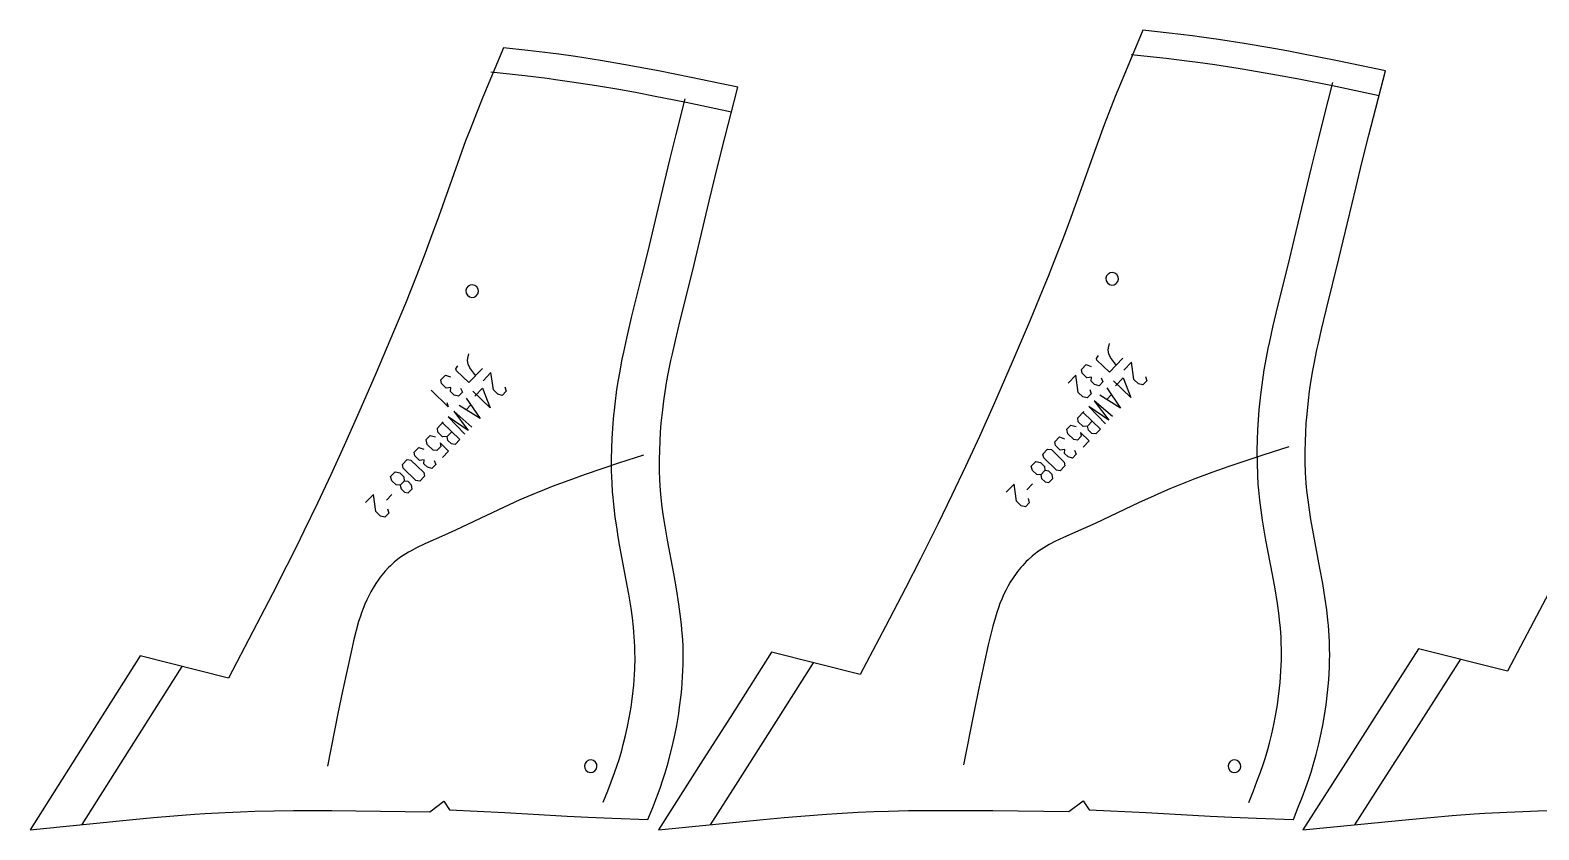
# Model space of a CAD drawing. Extents: x 870 to 2252, y -335 to 1751.
# Drawn here: x 923 to 1222.5, y 709 to 867.7 of the extents above; entities that cross this region are included whole.
import ezdxf

# ---------------------------------------------------------------- set-up
doc = ezdxf.new("R2010")
doc.units = 0

msp = doc.modelspace()

# ---------------------------------------------------------------- linework, layer by layer
for points in [[(1192.013428, 859.647766), (1182.51416, 861.635925), (1175.779663, 862.979797), (1172.411743, 863.617859), (1169.035889, 864.23053), (1163.967896, 865.093018), (1158.881104, 865.880737), (1155.473511, 866.35968), (1153.746704, 866.586365), (1149.075928, 867.148743), (1143.839722, 867.717468), (1139.731323, 857.852295), (1138.391846, 854.574951), (1137.085083, 851.285461), (1136.185913, 848.945007), (1134.498291, 844.38031), (1130.689941, 833.679199), (1129.032959, 829.102539), (1127.91687, 826.1203), (1126.221436, 821.752319), (1125.060913, 818.851929), (1123.880249, 815.959412), (1121.472778, 810.19281), (1117.911377, 801.839661), (1114.409058, 793.781494), (1111.424194, 787.096375), (1108.686279, 781.148438), (1105.964844, 775.406067), (1103.182495, 769.693237), (1101.655396, 766.620117), (1099.710571, 762.761536), (1096.754395, 756.993408), (1092.758667, 749.329956), (1087.733765, 739.805298), (1070.145386, 744.236084), (1062.053101, 731.506409), (1056.607422, 722.940002), (1047.751343, 709.008484), (1068.469482, 711.070618), (1072.660034, 711.456238), (1076.852173, 711.810425), (1081.046753, 712.124329), (1083.144775, 712.26355), (1087.343628, 712.500366), (1090.429321, 712.634827), (1093.386108, 712.731323), (1097.330078, 712.816833), (1101.275391, 712.861389), (1105.216431, 712.873718), (1109.143311, 712.861938), (1114.051392, 712.822571), (1129.15979, 712.630432), (1132.039307, 714.792786), (1133.210083, 712.988281), (1144.505493, 712.444885), (1157.219238, 711.729187), (1161.550171, 711.507324), (1166.423706, 711.297485), (1173.736206, 711.031555), (1174.717773, 713.477356), (1175.483398, 715.440613), (1176.216064, 717.415283), (1176.797119, 719.092957), (1177.241333, 720.468262), (1177.860107, 722.546875), (1178.241211, 723.942322), (1178.767212, 726.049133), (1179.239136, 728.171143), (1179.621582, 730.107849), (1180.04187, 732.57196), (1180.224243, 733.808838), (1180.530273, 736.290039), (1180.653198, 737.533569), (1180.755493, 738.778442), (1180.836182, 740.024292), (1180.895142, 741.27063), (1180.931641, 742.517029), (1180.945435, 743.763123), (1180.935547, 745.00824), (1180.901978, 746.252502), (1180.84375, 747.494812), (1180.691406, 749.579346), (1180.591431, 750.61969), (1180.349976, 752.696533), (1180.060547, 754.769226), (1179.555908, 757.871521), (1178.994385, 760.967773), (1177.707642, 767.778625), (1177.212891, 770.63147), (1176.91687, 772.536804), (1176.65686, 774.446106), (1176.44043, 776.360291), (1176.308228, 777.838989), (1176.176514, 779.921204), (1176.104858, 782.007935), (1176.089478, 784.096985), (1176.123047, 786.054993), (1176.194336, 787.880615), (1176.302734, 789.704346), (1176.447754, 791.525452), (1176.730957, 794.250671), (1176.96228, 796.062317), (1177.226563, 797.868896), (1177.605347, 800.143677), (1177.856812, 801.514038), (1178.404663, 804.246094), (1178.697998, 805.608398), (1179.316284, 808.326721), (1180.300781, 812.392944), (1182.778564, 822.327148), (1186.188232, 836.602661), (1187.339844, 841.356567), (1188.717896, 846.864441), (1192.013428, 859.647766)], [(1063.450928, 856.399841), (1054.230957, 858.337646), (1047.690918, 859.647949), (1044.419678, 860.270142), (1041.140625, 860.867615), (1036.217896, 861.708435), (1031.276733, 862.476257), (1027.966064, 862.943054), (1026.287842, 863.163879), (1021.750732, 863.711548), (1016.935303, 864.235779), (1012.876099, 854.431702), (1011.575623, 851.231873), (1010.307007, 848.020142), (1009.433472, 845.733704), (1007.793152, 841.272766), (1004.090942, 830.815918), (1002.479797, 826.34375), (1001.394226, 823.429199), (999.744995, 819.159851), (998.615906, 816.324829), (997.467346, 813.497498), (995.125183, 807.860535), (991.661377, 799.695129), (988.256165, 791.818115), (985.354187, 785.28302), (982.692322, 779.468567), (980.046204, 773.85498), (977.341064, 768.269958), (975.856689, 765.266235), (973.96637, 761.495117), (971.093079, 755.857544), (967.209656, 748.36731), (962.342163, 739.088684), (944.813721, 743.524536), (936.967773, 731.109802), (923, 709.008484), (943.400452, 711.060974), (947.469177, 711.439697), (951.539734, 711.787659), (955.612488, 712.096252), (957.649902, 712.233093), (961.726929, 712.46637), (964.723083, 712.599182), (967.593872, 712.694824), (971.423401, 712.780151), (975.254211, 712.825378), (979.080688, 712.839172), (982.893433, 712.829529), (987.658936, 712.793213), (1002.32843, 712.612183), (1005.125305, 714.726257), (1006.26123, 712.963562), (1017.228088, 712.437805), (1029.572144, 711.744202), (1033.777222, 711.529358), (1038.509033, 711.326416), (1045.609009, 711.070007), (1046.56311, 713.460144), (1047.307495, 715.378723), (1048.019653, 717.308411), (1048.584717, 718.947876), (1049.016724, 720.291992), (1049.618408, 722.323364), (1049.989136, 723.687012), (1050.50061, 725.745605), (1050.959839, 727.818909), (1051.332031, 729.711365), (1051.741211, 732.119141), (1051.918701, 733.327637), (1052.217285, 735.752075), (1052.337158, 736.967102), (1052.43689, 738.183411), (1052.515869, 739.400635), (1052.573608, 740.618408), (1052.609619, 741.836243), (1052.623535, 743.053711), (1052.614502, 744.270447), (1052.58252, 745.486145), (1052.526367, 746.700134), (1052.379272, 748.73645), (1052.282837, 749.752747), (1052.049194, 751.781677), (1051.769165, 753.806702), (1051.28064, 756.837769), (1050.736694, 759.863037), (1049.490356, 766.517639), (1049.011353, 769.304932), (1048.724609, 771.166382), (1048.473145, 773.031677), (1048.263916, 774.901672), (1048.13623, 776.346313), (1048.009155, 778.380859), (1047.940552, 780.419739), (1047.926514, 782.460754), (1047.960083, 784.373901), (1048.030029, 786.157654), (1048.13623, 787.939514), (1048.277832, 789.718872), (1048.553955, 792.381714), (1048.779419, 794.151917), (1049.036743, 795.917236), (1049.405396, 798.139954), (1049.650391, 799.478882), (1050.183472, 802.14856), (1050.468872, 803.479675), (1051.070313, 806.135925), (1052.028076, 810.109375), (1054.438354, 819.817261), (1057.755371, 833.766785), (1058.87561, 838.41217), (1060.216064, 843.794373), (1063.450928, 856.399841)], [(1190.738892, 854.704041), (1181.492798, 856.639221), (1174.80603, 857.973572), (1171.481689, 858.603333), (1168.152588, 859.207458), (1163.150024, 860.058899), (1158.135864, 860.835266), (1154.786865, 861.306091), (1153.110107, 861.526123), (1148.495605, 862.081787), (1141.563843, 862.834656)], [(1062.182007, 851.455139), (1053.205444, 853.341675), (1046.713501, 854.642456), (1043.486206, 855.256287), (1040.25415, 855.845154), (1035.396973, 856.674805), (1030.529053, 857.431213), (1027.277344, 857.889648), (1025.649292, 858.103882), (1021.16925, 858.644836), (1014.439148, 859.377319)], [(1164.871826, 714.44812), (1165.793213, 716.740662), (1166.511597, 718.581238), (1167.197266, 720.433044), (1167.724854, 721.962463), (1168.111328, 723.163391), (1168.650391, 724.978088), (1168.983154, 726.196228), (1169.442627, 728.035034), (1169.855591, 729.887024), (1170.195801, 731.60498), (1170.57251, 733.811523), (1170.735474, 734.91925), (1171.009033, 737.141541), (1171.118774, 738.255371), (1171.281738, 740.486328), (1171.333984, 741.602722), (1171.366699, 742.719177), (1171.379028, 743.835449), (1171.370483, 744.950928), (1171.341064, 746.06543), (1171.289795, 747.178345), (1171.149658, 749.113586), (1171.057373, 750.079346), (1170.833252, 752.007507), (1170.564331, 753.931519), (1170.095093, 756.811218), (1169.573608, 759.685608), (1168.286743, 766.524231), (1167.940186, 768.495789), (1167.618042, 770.469666), (1167.328247, 772.447021), (1167.078125, 774.428711), (1166.875244, 776.415894), (1166.778687, 777.613586), (1166.669556, 779.413391), (1166.586792, 781.818115), (1166.571533, 784.225525), (1166.612061, 786.424377), (1166.690796, 788.412964), (1166.809204, 790.399353), (1166.966431, 792.383057), (1167.273438, 795.351257), (1167.663696, 798.308594), (1167.96936, 800.272949), (1168.212524, 801.691528), (1168.748779, 804.519043), (1169.03894, 805.928589), (1169.655762, 808.740479), (1170.651245, 812.944824), (1172.750122, 821.331726), (1173.923584, 826.105835), (1177.350708, 840.442139), (1178.507324, 845.216858), (1179.712524, 850.078125), (1181.55127, 857.363281)], [(1036.744629, 714.486389), (1037.638794, 716.72345), (1038.335571, 718.519348), (1039.000854, 720.326172), (1039.512451, 721.817322), (1039.886841, 722.987183), (1040.408936, 724.7547), (1040.731079, 725.940918), (1041.176025, 727.731567), (1041.576416, 729.534851), (1041.90625, 731.208496), (1042.271729, 733.358887), (1042.429932, 734.438293), (1042.695801, 736.603638), (1042.80249, 737.688904), (1042.961182, 739.862732), (1043.012573, 740.9505), (1043.057129, 743.126099), (1043.049316, 744.213013), (1043.021484, 745.299133), (1042.972412, 746.383606), (1042.837646, 748.270752), (1042.748779, 749.212463), (1042.532715, 751.092651), (1042.273071, 752.969055), (1041.82019, 755.777649), (1041.316162, 758.580933), (1040.069702, 765.263245), (1039.733887, 767.191101), (1039.421753, 769.121216), (1039.140747, 771.054688), (1038.898315, 772.99231), (1038.70166, 774.93512), (1038.60791, 776.10907), (1038.502197, 777.873108), (1038.422607, 780.229797), (1038.408691, 782.589355), (1038.448853, 784.743164), (1038.526489, 786.690002), (1038.642456, 788.634583), (1038.796387, 790.576538), (1039.096313, 793.4823), (1039.477417, 796.377625), (1039.775757, 798.300781), (1040.012817, 799.687805), (1040.535156, 802.452637), (1040.817749, 803.830933), (1041.418579, 806.580627), (1042.387817, 810.692078), (1044.431274, 818.893982), (1045.572998, 823.559692), (1048.907471, 837.570068), (1050.032471, 842.236328), (1051.205322, 846.990051), (1052.994141, 854.114258)], [(1139.015747, 818.286133), (1138.955444, 818.770142), (1138.714478, 819.194214), (1138.329712, 819.493896), (1137.859497, 819.623413), (1137.37561, 819.56311), (1136.951538, 819.322144), (1136.651855, 818.937317), (1136.522339, 818.467163), (1136.582642, 817.983093), (1136.823608, 817.559021), (1137.208252, 817.259521), (1137.678589, 817.130005), (1138.162476, 817.190247), (1138.586548, 817.431091), (1138.88623, 817.815918), (1139.015747, 818.286133)], [(1011.981384, 815.84668), (1011.921143, 816.330627), (1011.680298, 816.7547), (1011.295471, 817.054382), (1010.825195, 817.183899), (1010.341248, 817.123596), (1009.917175, 816.882629), (1009.617493, 816.497864), (1009.487976, 816.027649), (1009.548279, 815.54364), (1009.789185, 815.119568), (1010.174011, 814.820007), (1010.644226, 814.69043), (1011.128235, 814.750793), (1011.552307, 814.991638), (1011.851868, 815.376465), (1011.981384, 815.84668)], [(1011.457397, 799.09375), (1010.283081, 800.712341), (1009.960266, 801.449036), (1009.824219, 802.127197), (1009.877014, 802.623291), (1010.078308, 803.462341)], [(1139.911743, 802.633728), (1137.208984, 799.83075), (1134.752441, 802.199524), (1134.653564, 802.538025), (1135.044922, 803.132935)], [(1138.608154, 801.155762), (1137.433838, 802.774292), (1137.111084, 803.510986), (1136.974976, 804.189209), (1137.027832, 804.685242), (1137.229004, 805.524292)], [(1012.760925, 800.571777), (1010.058289, 797.768738), (1007.601685, 800.137512), (1007.502808, 800.476074), (1007.894226, 801.070984)], [(1017.245911, 796.915771), (1017.493896, 796.038391), (1016.719604, 795.235291), (1015.84906, 795.467041), (1014.935669, 796.347656), (1014.455933, 799.757935), (1012.907166, 798.151672)], [(1135.595459, 798.72467), (1135.934692, 797.941833), (1135.160278, 797.138733), (1134.289673, 797.370422), (1133.596802, 798.038513), (1133.65918, 798.859497), (1132.733521, 798.718872), (1131.788696, 799.630005), (1131.651489, 800.370056), (1132.577637, 801.330627), (1133.589355, 800.993286)], [(1144.396729, 798.977783), (1144.644653, 798.100464), (1143.870239, 797.297302), (1142.999878, 797.529053), (1142.086548, 798.409668), (1141.606689, 801.819885), (1140.057983, 800.213745)], [(1008.444641, 796.662659), (1008.783875, 795.879822), (1008.009521, 795.076721), (1007.138855, 795.308411), (1006.446045, 795.976563), (1006.508423, 796.797546), (1005.582764, 796.656921), (1004.637939, 797.567932), (1004.500732, 798.308105), (1005.426941, 799.268555), (1006.43866, 798.931213)], [(1011.267761, 795.06488), (1012.816528, 796.671082), (1014.311401, 792.737854), (1010.878601, 796.047974)], [(1133.35437, 796.400452), (1133.602295, 795.523132), (1132.828003, 794.719971), (1131.95752, 794.951721), (1131.044189, 795.832336), (1130.564331, 799.242554), (1129.015625, 797.636414)], [(1136.714355, 796.746216), (1139.448853, 792.711853)], [(1138.418579, 797.126831), (1139.967285, 798.733093), (1141.462158, 794.799805), (1138.029297, 798.109924)], [(1005.732849, 793.850281), (1005.996094, 792.988708), (1002.563232, 796.298706)], [(1009.56366, 794.684204), (1012.298096, 790.649841)], [(1137.815186, 791.017456), (1134.215088, 794.154297), (1137.116577, 790.293091), (1133.137207, 793.036255), (1136.418091, 789.568726)], [(1139.448853, 792.711853), (1135.317505, 795.297485)], [(1137.605347, 795.401062), (1136.679077, 794.44043)], [(1010.664246, 788.955444), (1007.064453, 792.092346), (1009.96582, 788.231079), (1005.986389, 790.974304), (1009.267334, 787.506714)], [(1012.298096, 790.649841), (1008.166687, 793.235535)], [(1010.454529, 793.33905), (1009.528259, 792.378479)], [(1131.989136, 791.845764), (1135.422119, 788.535706), (1134.495972, 787.575134), (1133.751221, 787.685303), (1133.058472, 788.353394), (1132.889648, 789.123901), (1131.993286, 789.076599), (1131.048462, 789.98761), (1130.987183, 790.806458), (1132.15625, 792.018982)], [(1004.83844, 789.783752), (1008.271301, 786.473755), (1007.345154, 785.513123), (1006.600464, 785.623352), (1005.907654, 786.291382), (1005.738892, 787.061829), (1004.842468, 787.014648), (1003.897644, 787.925659), (1003.836365, 788.744507), (1005.005432, 789.957031)], [(1006.665161, 788.022461), (1005.738892, 787.061829)], [(1131.981323, 784.967468), (1133.211426, 786.242981), (1131.51062, 787.882813), (1131.647949, 787.1427), (1130.873535, 786.339661), (1130.128906, 786.449829), (1128.963745, 787.573425), (1128.776367, 788.513733), (1129.550781, 789.316772), (1130.638428, 789.058105)], [(1133.815918, 790.084534), (1132.889648, 789.123901)], [(1003.161377, 782.308899), (1003.50061, 781.526001), (1002.726257, 780.722961), (1001.855591, 780.95459), (1001.162781, 781.62262), (1001.225159, 782.443726), (1000.2995, 782.303101), (999.354675, 783.214172), (999.217407, 783.954224), (1000.143677, 784.914856), (1001.155273, 784.577393)], [(1004.830688, 782.905457), (1006.060608, 784.180908), (1004.359802, 785.82074), (1004.497192, 785.08075), (1003.722717, 784.277649), (1002.978088, 784.387817), (1001.812866, 785.511414), (1001.62561, 786.451721), (1002.399963, 787.254822), (1003.48761, 786.996155)], [(1172.831665, 785.042664), (1167.705933, 783.378235), (1164.297607, 782.249756), (1160.902588, 781.092773), (1157.525879, 779.895935), (1154.173218, 778.647888), (1152.50769, 778.001221), (1150.849609, 777.337341), (1149.200562, 776.655151), (1147.560547, 775.952881), (1145.350098, 774.967896), (1143.152222, 773.953552), (1134.369629, 769.800598), (1132.147583, 768.788086), (1128.122925, 767.020142), (1126.408691, 766.21106), (1125.293823, 765.628967), (1124.747681, 765.320923), (1123.682495, 764.663513), (1123.165405, 764.311462), (1122.254395, 763.624512), (1121.8573, 763.295227), (1121.089844, 762.601868), (1120.719482, 762.238892), (1120.006592, 761.483093), (1119.664185, 761.091248), (1119.008057, 760.282227), (1118.694824, 759.86615), (1118.098511, 759.013428), (1117.543457, 758.13678), (1117.074219, 757.320923), (1116.637939, 756.489807), (1116.2323, 755.644592), (1115.855347, 754.786316), (1115.504517, 753.91626), (1115.177979, 753.0354), (1114.873047, 752.144958), (1114.588135, 751.246094), (1114.068359, 749.427612), (1113.601196, 747.589111), (1113.169067, 745.739746), (1112.284058, 741.741882), (1111.307129, 737.146301), (1110.366089, 732.562195), (1108.248535, 721.891296)], [(1130.312134, 784.37085), (1130.651367, 783.587952), (1129.876953, 782.784912), (1129.006348, 783.016541), (1128.313599, 783.684692), (1128.375854, 784.505737), (1127.450317, 784.365112), (1126.505493, 785.276184), (1126.368286, 786.016235), (1127.294312, 786.976807), (1128.30603, 786.639343)], [(1044.763916, 783.38324), (1039.785645, 781.754211), (1036.475342, 780.649658), (1033.178223, 779.517639), (1029.899048, 778.346619), (1026.643433, 777.125854), (1025.026001, 776.493408), (1021.815186, 775.177185), (1020.222961, 774.490601), (1018.07605, 773.527344), (1015.941467, 772.535522), (1007.412476, 768.474182), (1005.254517, 767.483582), (1001.344971, 765.753052), (999.679871, 764.961365), (998.597168, 764.392151), (998.066772, 764.091064), (997.032654, 763.44873), (996.530823, 763.104919), (995.645752, 762.433594), (995.259949, 762.111328), (994.513977, 761.433105), (994.154175, 761.078186), (993.461548, 760.339172), (993.128906, 759.956177), (992.491882, 759.165466), (992.187622, 758.758911), (991.608704, 757.925903), (991.069824, 757.069763), (990.613464, 756.271729), (990.189209, 755.458862), (989.7948, 754.632385), (989.428101, 753.793335), (989.087036, 752.94281), (988.769409, 752.082031), (988.473206, 751.211853), (988.196045, 750.333557), (987.690857, 748.557007), (987.236877, 746.761047), (986.816833, 744.954651), (985.956238, 741.048706), (985.00592, 736.558289), (984.090027, 732.078918), (982.02887, 721.651367)], [(996.885132, 781.535461), (997.811401, 782.496094), (998.571228, 782.401611), (1001.122192, 779.941833), (1001.244202, 779.185974), (1000.318115, 778.225464), (999.573425, 778.335632), (997.022461, 780.795471), (996.885132, 781.535461)], [(1123.606201, 779.496216), (1123.775024, 778.725769), (1124.467896, 778.057617), (1125.212524, 777.947388), (1125.986816, 778.750549), (1125.864868, 779.506409), (1125.171997, 780.174438), (1124.380737, 780.299255), (1123.606201, 779.496216), (1122.785767, 779.527649), (1121.967041, 780.3172), (1121.703735, 781.178711), (1122.630005, 782.139343), (1123.515747, 781.923401), (1124.334473, 781.133789), (1124.380737, 780.299255)], [(1124.035889, 783.597473), (1124.962158, 784.558105), (1125.722046, 784.463562), (1128.272949, 782.003784), (1128.39502, 781.247925), (1127.468872, 780.287476), (1126.724243, 780.397644), (1124.173218, 782.857422), (1124.035889, 783.597473)], [(996.455505, 777.434204), (996.624207, 776.663757), (997.317139, 775.995605), (998.061707, 775.885437), (998.83606, 776.688599), (998.71405, 777.444336), (998.02124, 778.112488), (997.229919, 778.237305), (996.455505, 777.434204), (995.634949, 777.465637), (994.816162, 778.255188), (994.552917, 779.11676), (995.479187, 780.077332), (996.36499, 779.861389), (997.183716, 779.071838), (997.229919, 778.237305)], [(1121.074341, 774.790344), (1121.322266, 773.913025), (1120.548096, 773.109985), (1119.67749, 773.341614), (1118.76416, 774.222351), (1118.284302, 777.632507), (1116.735596, 776.026306)], [(1121.944336, 777.646545), (1120.851196, 776.512817)], [(993.923584, 772.728394), (994.171631, 771.851074), (993.397339, 771.047974), (992.526672, 771.279663), (991.613403, 772.160278), (991.133545, 775.570557), (989.584839, 773.964355)], [(994.79364, 775.584595), (993.700439, 774.450745)], [(1225.540649, 758.129761), (1221.432739, 750.293091), (1216.25, 740.522034), (1198.602661, 744.948242), (1190.263062, 731.902344), (1184.663086, 723.142029), (1175.62854, 709.008484), (1196.66394, 711.080627), (1200.976074, 711.473083), (1205.289795, 711.833557), (1209.605957, 712.152954), (1211.765015, 712.29425), (1216.085449, 712.534668), (1219.26062, 712.670898), (1222.303223, 712.76825), (1226.361816, 712.854065)], [(1206.887817, 742.8703), (1197.087891, 727.539673), (1191.487793, 718.779358), (1185.887939, 710.019043)], [(953.074524, 741.434021), (943.815002, 726.782471), (933.232544, 710.037964)], [(1078.418579, 742.151917), (1068.888916, 727.16095), (1063.443237, 718.594543), (1057.997681, 710.028259)], [(1035.511719, 721.553284), (1035.451416, 722.037354), (1035.210571, 722.461365), (1034.825806, 722.760925), (1034.355469, 722.890442), (1033.871582, 722.8302), (1033.44751, 722.589355), (1033.147827, 722.204529), (1033.018311, 721.734253), (1033.078613, 721.250305), (1033.319458, 720.826233), (1033.704346, 720.52655), (1034.174561, 720.397034), (1034.658569, 720.457336), (1035.082642, 720.698242), (1035.382202, 721.08313), (1035.511719, 721.553284)], [(1163.284668, 721.531311), (1163.224365, 722.01532), (1162.983398, 722.439331), (1162.598511, 722.738953), (1162.128418, 722.868469), (1161.644531, 722.808289), (1161.220459, 722.567322), (1160.920776, 722.182495), (1160.79126, 721.712341), (1160.851563, 721.228271), (1161.092529, 720.804199), (1161.477173, 720.504578), (1161.94751, 720.375061), (1162.431396, 720.435364), (1162.855469, 720.676208), (1163.155151, 721.061096), (1163.284668, 721.531311)]]:
    msp.add_lwpolyline(points)

doc.saveas('drawing.dxf')
